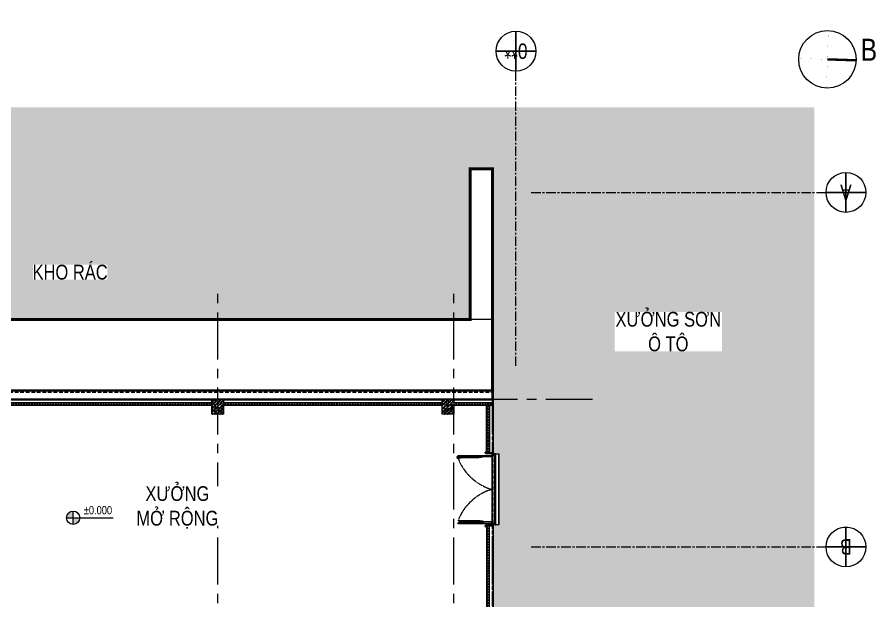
# Model space of a CAD drawing. Header units: millimetres. Extents: x -547695 to 905972, y -1055718 to 167349.
# Drawn here: x -510862 to -481783, y -803423 to -783667 of the extents above; entities that cross this region are included whole.
import ezdxf
from ezdxf.enums import TextEntityAlignment as Align
from ezdxf.xclip import XClip

# ---------------------------------------------------------------- set-up
doc = ezdxf.new("R2010")
doc.units = ezdxf.units.MM
doc.header["$XCLIPFRAME"] = 0
for name, pattern in [('$0$BASE-A0$0$HIDDEN', [0.375, 0.25, -0.125]), ('CENTER', [50.8, 31.75, -6.35, 6.35, -6.35]), ('HIDDEN', [9.525, 6.35, -3.175]), ('XR_NMVFHP_KT_MBCT_SON OTO$0$XR-MB (+0.000)$0$$0$BASE-A0$0$HIDDEN', [0.375, 0.25, -0.125])]:
    doc.linetypes.add(name, pattern=pattern)
doc.layers.get('DEFPOINTS').update_dxf_attribs({"color": 1, "lineweight": 25})
doc.layers.add('8', color=8, linetype='Continuous')
for name, color, linetype, lineweight in [('A-COLS', 9, 'Continuous', 9), ('A-DIMS', 8, 'Continuous', 9), ('A-DOOR', 142, 'Continuous', 9), ('A-GRID', 250, 'CENTER', 15), ('A-HEVY', 111, 'Continuous', 35), ('A-HIDD', 45, 'HIDDEN', 9), ('A-PATT', 252, 'Continuous', 9), ('A-SYMBOLS', 10, 'Continuous', 13), ('A-TEXT', 255, 'Continuous', 25), ('A-WALL-INT', 31, 'Continuous', 9), ('XR_NMVFHP_KT_MBCT_SON OTO$0$XR-MB (+0.000)$0$chi dan', 8, 'Continuous', 9), ('XR_NMVFHP_KT_MBCT_SON OTO$0$XR-MB (+0.000)$0$net khung', 2, 'Continuous', 13), ('XR_NMVFHP_KT_MBCT_SON OTO$0$XR-MB (+0.000)$0$phu kien', 141, 'Continuous', 5), ('XR_NMVFHP_KT_MBCT_SON OTO$0$XR-MB (+0.000)$0$phu kien ngoai cua', 4, 'Continuous', 5)]:
    doc.layers.add(name, color=color, linetype=linetype, lineweight=lineweight)
doc.styles.add('VTK _ Arial_2.5 mm', font='arial.ttf', dxfattribs={"width": 0.8})
doc.styles.add('VTK_Arial', font='arial.ttf', dxfattribs={"width": 0.8})
doc.styles.add('VTK_Arial_3.5 mm', font='arial.ttf', dxfattribs={"width": 0.8, "height": 3.5})

# ---------------------------------------------------------------- blocks, each defined once
blk = doc.blocks.new('XR_NMVFHP_KT_MBCT_SON OTO$0$XR-MB (+0.000)$0$ban le b')
at = {"layer": 'XR_NMVFHP_KT_MBCT_SON OTO$0$XR-MB (+0.000)$0$phu kien ngoai cua'}
for p, q in [((11285, -283), (11288, -283)), ((11285, -307), (11285, -283)), ((11288, -283), (11288, -305)), ((11294, -309), (11287, -309)), ((11297, -306), (11290, -306)), ((11300, -330), (11294, -330)), ((11295, -319), (11295, -310)), ((11297, -327), (11297, -333)), ((11298, -319), (11298, -308))]:
    blk.add_line(p, q, dxfattribs=at)
for radius in [10, 7]:
    blk.add_circle((11297, -330), radius, dxfattribs=at)
for centre, radius, start, end in [((11287, -307), 1.5, 180, 270), ((11290, -305), 1.5, 180, 270), ((11294, -310), 1.5, 0, 90), ((11293, -319), 2, 286.9578, 0), ((11297, -308), 1.5, 0, 90), ((11300, -319), 2, 180, 253.0422)]:
    blk.add_arc(centre, radius, start, end, dxfattribs=at)
blk = doc.blocks.new('XR_NMVFHP_KT_MBCT_SON OTO$0$XR-MB (+0.000)$0$gioong cao su')
at = {"layer": 'XR_NMVFHP_KT_MBCT_SON OTO$0$XR-MB (+0.000)$0$phu kien'}
for points in [[(1628098, 55606), (1628100, 55606), (1628100, 55546), (1628098, 55546)], [(1628100, 55591), (1628107, 55591), (1628107, 55561), (1628100, 55561)]]:
    blk.add_lwpolyline(points, close=True, dxfattribs=at)
for points in [[(1628109, 55600), (1628128, 55600, -0.4142136), (1628130, 55598), (1628130, 55553, -0.4142136), (1628128, 55551), (1628109, 55551, -0.4142136), (1628107, 55553), (1628107, 55598, -0.4142136)], [(1628109, 55599), (1628128, 55599, -0.4142136), (1628129, 55598), (1628129, 55553, -0.4142136), (1628128, 55552), (1628109, 55552, -0.4142136), (1628108, 55553), (1628108, 55598, -0.4142136)]]:
    blk.add_lwpolyline(points, format="xyb", close=True, dxfattribs=at)
blk = doc.blocks.new('XR_NMVFHP_KT_MBCT_SON OTO$0$XR-MB (+0.000)$0$123')
at = {"layer": 'XR_NMVFHP_KT_MBCT_SON OTO$0$XR-MB (+0.000)$0$chi dan'}
h = blk.add_hatch(dxfattribs=at)
h.set_pattern_fill('ANSI31', color=256, style=0)
h.set_pattern_definition([(135, (327793.7614, 93736.06553), (0.08838834765, 0.08838834765), [])])
h.paths.add_polyline_path([(240172, 36502), (240174, 36502), (240174, 36388), (240172, 36388)])
at = {"layer": 'XR_NMVFHP_KT_MBCT_SON OTO$0$XR-MB (+0.000)$0$net khung'}
for p, q in [((240146, 36386), (240146, 36398)), ((240146, 36398), (240147, 36398)), ((240186, 36386), (240146, 36386)), ((240147, 36388), (240147, 36398)), ((240185, 36388), (240147, 36388)), ((240171, 36493), (240171, 36503)), ((240221, 36503), (240171, 36503)), ((240172, 36502), (240172, 36388)), ((240172, 36493), (240172, 36502)), ((240172, 36502), (240220, 36502)), ((240174, 36502), (240174, 36388)), ((240174, 36413), (240174, 36413)), ((240185, 36388), (240205, 36403)), ((240186, 36386), (240206, 36401)), ((240220, 36420), (240205, 36420)), ((240205, 36420), (240205, 36403)), ((240221, 36418), (240206, 36418)), ((240206, 36418), (240206, 36401)), ((240235, 36483), (240220, 36502)), ((240235, 36462), (240220, 36462)), ((240220, 36462), (240220, 36420)), ((240236, 36483), (240221, 36503)), ((240221, 36460), (240221, 36418)), ((240236, 36460), (240221, 36460)), ((240235, 36483), (240235, 36462)), ((240236, 36483), (240236, 36460))]:
    blk.add_line(p, q, dxfattribs=at)
blk = doc.blocks.new('e57uj7')
at = {"layer": 'A-DOOR'}
for p, q in [((-1381, 2334), (-1370, 2334)), ((-1381, 2297), (-1381, 2334)), ((-1380, 2333), (-1369, 2333)), ((-1380, 2298), (-1380, 2333)), ((-1370, 2346), (-1345, 2346)), ((-1370, 2334), (-1370, 2346)), ((-1369, 2345), (-1345, 2345)), ((-1369, 2333), (-1369, 2345)), ((-1360, 2345), (-1360, 2297)), ((-1350, 2345), (-1360, 2345)), ((-1359, 2344), (-1359, 2298)), ((-1350, 2344), (-1359, 2344)), ((-1298, 2345), (-1308, 2345)), ((-1299, 2344), (-1308, 2344)), ((-1299, 2298), (-1299, 2344)), ((-1298, 2297), (-1298, 2345)), ((-1402, 2251), (-1402, 2284)), ((-1394, 2284), (-1402, 2284)), ((-1402, 2251), (-1394, 2251)), ((-1396, 2306), (-1381, 2306)), ((-1396, 2296), (-1396, 2306)), ((-1396, 2296), (-1396, 2296)), ((-1396, 2296), (-1396, 2296)), ((-1396, 2296), (-1396, 2296)), ((-1395, 2305), (-1381, 2305)), ((-1395, 2297), (-1395, 2305)), ((-1345, 2297), (-1395, 2297)), ((-1395, 2284), (-1385, 2284)), ((-1394, 2251), (-1394, 2284)), ((-1385, 2260), (-1394, 2260)), ((-1389, 2277), (-1379, 2266)), ((-1376, 2277), (-1389, 2277)), ((-1385, 2284), (-1385, 2260)), ((-1381, 2297), (-1381, 2297)), ((-1371, 2297), (-1381, 2297)), ((-1371, 2298), (-1380, 2298)), ((-1376, 2266), (-1379, 2266)), ((-1376, 2254), (-1376, 2296)), ((-1359, 2289), (-1376, 2275)), ((-1376, 2275), (-1269, 2275)), ((-1269, 2254), (-1376, 2254)), ((-1371, 2298), (-1371, 2297)), ((-1360, 2297), (-1298, 2297)), ((-1359, 2298), (-1299, 2298)), ((-1359, 2296), (-1359, 2289)), ((-1359, 2289), (-1300, 2289)), ((-1300, 2296), (-1300, 2289)), ((-1300, 2289), (-1269, 2275)), ((-1269, 2254), (-1269, 2296)), ((-587, 2276), (-1267, 2276)), ((-1267, 2264), (-1267, 2276)), ((-671, 2264), (-1267, 2264)), ((-1237, 2264), (-1237, 2296)), ((-585, 2278), (-581, 2287)), ((-581, 2287), (-581, 2296)), ((-551, 2287), (-581, 2287)), ((-550, 2288), (-550, 2296)), ((-1375, 57), (-1360, 57)), ((-1375, 47), (-1375, 57)), ((-1375, 47), (-1375, 47)), ((-1375, 47), (-1375, 47)), ((-1375, 47), (-1375, 47)), ((-1337, 47), (-1375, 47)), ((-1374, 56), (-1360, 56)), ((-1374, 48), (-1374, 56)), ((-1337, 48), (-1374, 48)), ((-1360, 85), (-1349, 85)), ((-1360, 48), (-1360, 85)), ((-1360, 48), (-1360, 48)), ((-1350, 48), (-1360, 48)), ((-1359, 84), (-1348, 84)), ((-1359, 49), (-1359, 84)), ((-1350, 49), (-1359, 49)), ((-1350, 49), (-1350, 48)), ((-1349, 97), (-1337, 97)), ((-1349, 85), (-1349, 97)), ((-1348, 96), (-1337, 96)), ((-1348, 84), (-1348, 96)), ((-1224, 138), (-1331, 138)), ((-1331, 138), (-1331, 97)), ((-1315, 104), (-1331, 118)), ((-1331, 118), (-1224, 118)), ((-1331, 97), (-505, 97)), ((-1315, 97), (-1315, 104)), ((-1315, 104), (-1256, 104)), ((-1315, 96), (-1253, 96)), ((-1315, 48), (-1315, 96)), ((-1305, 48), (-1315, 48)), ((-1314, 95), (-1254, 95)), ((-1314, 49), (-1314, 95)), ((-1305, 49), (-1314, 49)), ((-1254, 49), (-1263, 49)), ((-1253, 48), (-1263, 48)), ((-1256, 104), (-1224, 118)), ((-1256, 97), (-1256, 104)), ((-1254, 95), (-1254, 49)), ((-1253, 96), (-1253, 48)), ((-1224, 138), (-1224, 97)), ((-618, 129), (-1222, 129)), ((-1222, 129), (-1222, 116)), ((-542, 116), (-1222, 116)), ((-1193, 129), (-1193, 97)), ((-618, 116), (-618, 129)), ((-540, 114), (-536, 106)), ((-536, 106), (-536, 97)), ((-506, 106), (-536, 106)), ((-505, 105), (-505, 97))]:
    blk.add_line(p, q, dxfattribs=at)
for centre, major_axis, start_param, end_param in [((-587, 2279), (-2.52, -1.63), 0.997095, 2.138466), ((-551, 2288), (-0.709, -0.709), 0.785435, 2.356232), ((-542, 113), (-1.45, 2.63), 4.637764, 5.779136), ((-506, 105), (-0.415, -0.912), 1.998176, 3.568972)]:
    blk.add_ellipse(centre, major_axis=major_axis, ratio=1, start_param=start_param, end_param=end_param, dxfattribs=at)
blk.add_wipeout([(0, 0), (-220, 0), (-220, 2400), (0, 2400)]).dxf.layer = 'A-DOOR'
for p, q in [((-1345, 2346), (-209, 2346)), ((-1345, 2345), (-210, 2345)), ((-224, 2345), (-233, 2345)), ((-233, 2344), (-225, 2344)), ((-225, 2344), (-225, 2297)), ((-224, 2345), (-224, 2296)), ((-210, 2337), (-224, 2337)), ((-209, 2336), (-224, 2336)), ((-210, 2345), (-210, 2337)), ((-209, 2346), (-209, 2336)), ((-146, 2350), (-146, 62)), ((-123, 63), (-123, 2335)), ((-103, 2350), (-103, 1)), ((-224, 2296), (-1396, 2296)), ((-225, 2297), (-1345, 2297)), ((-1358, 48), (-215, 48)), ((-1358, 47), (-214, 47)), ((-229, 97), (-1349, 97)), ((-230, 96), (-1348, 96)), ((-238, 49), (-230, 49)), ((-238, 48), (-229, 48)), ((-230, 49), (-230, 96)), ((-229, 48), (-229, 97)), ((-214, 57), (-229, 57)), ((-215, 56), (-229, 56)), ((-215, 48), (-215, 56)), ((-214, 47), (-214, 57))]:
    blk.add_line(p, q, dxfattribs=at)
at = {"layer": 'A-DOOR', "linetype": 'XR_NMVFHP_KT_MBCT_SON OTO$0$XR-MB (+0.000)$0$$0$BASE-A0$0$HIDDEN'}
blk.add_line((-214, 2356), (-214, 36), dxfattribs=at)
at = {"layer": 'A-DOOR'}
for points in [[(-220, 2400), (0, 2400)], [(0, 0), (-220, 0)]]:
    blk.add_lwpolyline(points, dxfattribs=at)
blk.add_lwpolyline([(-220, 0), (-220, 2400), (0, 2400), (0, 0)], close=True, dxfattribs=at)
at = {"layer": 'A-DOOR', "linetype": 'XR_NMVFHP_KT_MBCT_SON OTO$0$XR-MB (+0.000)$0$$0$BASE-A0$0$HIDDEN'}
for centre, major_axis, ratio, start_param, end_param in [((-403, 2147), (-876, 804), 0.63948, 0.852624, 2.288969), ((-403, 245), (-876, -804), 0.639479, 3.994217, 5.430561)]:
    blk.add_ellipse(centre, major_axis=major_axis, ratio=ratio, start_param=start_param, end_param=end_param, dxfattribs=at)
at = {"layer": 'A-DOOR', "extrusion": (0, 0, -1), "zscale": -1.0020275454285}
for name, p, xscale, yscale, rotation in [('XR_NMVFHP_KT_MBCT_SON OTO$0$XR-MB (+0.000)$0$ban le b', (11533, 2025), 1.002027450461401, 1.002027450461401, 179.9978600473347), ('XR_NMVFHP_KT_MBCT_SON OTO$0$XR-MB (+0.000)$0$123', (36671, -240662), 1.0020275691704, 1.0020275691704, 89.99786004733787)]:
    blk.add_blockref(name, p, dxfattribs=dict(at, xscale=xscale, yscale=yscale, rotation=rotation))
at = {"layer": 'A-DOOR'}
for name, p, xscale, yscale, zscale, rotation in [('XR_NMVFHP_KT_MBCT_SON OTO$0$XR-MB (+0.000)$0$123', (-36689, 243057), 1.0020275691704, 1.0020275691704, 1.0020275691704, 270.0021399526621), ('XR_NMVFHP_KT_MBCT_SON OTO$0$XR-MB (+0.000)$0$gioong cao su', (293506, 12375), 0.1803646466846003, 0.1803646466846003, 0.1803646466846003, 180.0021505114741), ('XR_NMVFHP_KT_MBCT_SON OTO$0$XR-MB (+0.000)$0$ban le b', (-11533, 367), 1.002027450461401, 1.002027450461401, 1.002027450461401, 0.002139952665242267), ('XR_NMVFHP_KT_MBCT_SON OTO$0$XR-MB (+0.000)$0$gioong cao su', (293506, 10088), 0.1803646466846003, 0.1803646466846003, 0.1803646466846003, 180.0021505114741)]:
    blk.add_blockref(name, p, dxfattribs=dict(at, xscale=xscale, yscale=yscale, zscale=zscale, rotation=rotation))
blk = doc.blocks.new('*U297')
blk.add_wipeout([(4.5, 0), (4.46, -0.56), (4.36, -1.12), (4.18, -1.66), (3.94, -2.17), (3.64, -2.65), (3.28, -3.08), (2.87, -3.47), (2.41, -3.8), (1.92, -4.07), (1.39, -4.28), (0.84, -4.42), (0.28, -4.49), (-0.28, -4.49), (-0.84, -4.42), (-1.39, -4.28), (-1.92, -4.07), (-2.41, -3.8), (-2.87, -3.47), (-3.28, -3.08), (-3.64, -2.65), (-3.94, -2.17), (-4.18, -1.66), (-4.36, -1.12), (-4.46, -0.56), (-4.5, 0), (-4.46, 0.56), (-4.36, 1.12), (-4.18, 1.66), (-3.94, 2.17), (-3.64, 2.65), (-3.28, 3.08), (-2.87, 3.47), (-2.41, 3.8), (-1.92, 4.07), (-1.39, 4.28), (-0.84, 4.42), (-0.28, 4.49), (0.28, 4.49), (0.84, 4.42), (1.39, 4.28), (1.92, 4.07), (2.41, 3.8), (2.87, 3.47), (3.28, 3.08), (3.64, 2.65), (3.94, 2.17), (4.18, 1.66), (4.36, 1.12), (4.46, 0.56)])
blk.add_circle((0, 0), 4.5)
at = {"layer": 'DEFPOINTS', "color": 250}
for p, q in [((0, 4.5), (0, -4.5)), ((-4.5, 0), (4.5, 0))]:
    blk.add_line(p, q, dxfattribs=at)
at = {"color": 7, "style": 'VTK_Arial_3.5 mm', "width": 0.8}
blk.add_attdef('X12', text='', height=3.5, dxfattribs=at).set_placement((0, 0), align=Align.MIDDLE_CENTER)
blk = doc.blocks.new('*U298')
blk.add_wipeout([(4.5, 0), (4.46, -0.56), (4.36, -1.12), (4.18, -1.66), (3.94, -2.17), (3.64, -2.65), (3.28, -3.08), (2.87, -3.47), (2.41, -3.8), (1.92, -4.07), (1.39, -4.28), (0.84, -4.42), (0.28, -4.49), (-0.28, -4.49), (-0.84, -4.42), (-1.39, -4.28), (-1.92, -4.07), (-2.41, -3.8), (-2.87, -3.47), (-3.28, -3.08), (-3.64, -2.65), (-3.94, -2.17), (-4.18, -1.66), (-4.36, -1.12), (-4.46, -0.56), (-4.5, 0), (-4.46, 0.56), (-4.36, 1.12), (-4.18, 1.66), (-3.94, 2.17), (-3.64, 2.65), (-3.28, 3.08), (-2.87, 3.47), (-2.41, 3.8), (-1.92, 4.07), (-1.39, 4.28), (-0.84, 4.42), (-0.28, 4.49), (0.28, 4.49), (0.84, 4.42), (1.39, 4.28), (1.92, 4.07), (2.41, 3.8), (2.87, 3.47), (3.28, 3.08), (3.64, 2.65), (3.94, 2.17), (4.18, 1.66), (4.36, 1.12), (4.46, 0.56)])
blk.add_circle((0, 0), 4.5)
at = {"layer": 'DEFPOINTS', "color": 250}
for p, q in [((0, 4.5), (0, -4.5)), ((-4.5, 0), (4.5, 0))]:
    blk.add_line(p, q, dxfattribs=at)
at = {"color": 7, "style": 'VTK_Arial_3.5 mm', "width": 0.8}
blk.add_attdef('X12', text='', height=3.5, dxfattribs=at).set_placement((0, 0), align=Align.MIDDLE_CENTER)
blk = doc.blocks.new('*U299')
blk.add_wipeout([(4.5, 0), (4.46, -0.56), (4.36, -1.12), (4.18, -1.66), (3.94, -2.17), (3.64, -2.65), (3.28, -3.08), (2.87, -3.47), (2.41, -3.8), (1.92, -4.07), (1.39, -4.28), (0.84, -4.42), (0.28, -4.49), (-0.28, -4.49), (-0.84, -4.42), (-1.39, -4.28), (-1.92, -4.07), (-2.41, -3.8), (-2.87, -3.47), (-3.28, -3.08), (-3.64, -2.65), (-3.94, -2.17), (-4.18, -1.66), (-4.36, -1.12), (-4.46, -0.56), (-4.5, 0), (-4.46, 0.56), (-4.36, 1.12), (-4.18, 1.66), (-3.94, 2.17), (-3.64, 2.65), (-3.28, 3.08), (-2.87, 3.47), (-2.41, 3.8), (-1.92, 4.07), (-1.39, 4.28), (-0.84, 4.42), (-0.28, 4.49), (0.28, 4.49), (0.84, 4.42), (1.39, 4.28), (1.92, 4.07), (2.41, 3.8), (2.87, 3.47), (3.28, 3.08), (3.64, 2.65), (3.94, 2.17), (4.18, 1.66), (4.36, 1.12), (4.46, 0.56)])
blk.add_circle((0, 0), 4.5)
at = {"layer": 'DEFPOINTS', "color": 250}
for p, q in [((0, 4.5), (0, -4.5)), ((-4.5, 0), (4.5, 0))]:
    blk.add_line(p, q, dxfattribs=at)
at = {"color": 7, "style": 'VTK_Arial_3.5 mm', "width": 0.8}
blk.add_attdef('X12', text='', height=3.5, dxfattribs=at).set_placement((0, 0), align=Align.MIDDLE_CENTER)
blk = doc.blocks.new('*U300')
blk.add_wipeout([(4.5, 0), (4.46, -0.56), (4.36, -1.12), (4.18, -1.66), (3.94, -2.17), (3.64, -2.65), (3.28, -3.08), (2.87, -3.47), (2.41, -3.8), (1.92, -4.07), (1.39, -4.28), (0.84, -4.42), (0.28, -4.49), (-0.28, -4.49), (-0.84, -4.42), (-1.39, -4.28), (-1.92, -4.07), (-2.41, -3.8), (-2.87, -3.47), (-3.28, -3.08), (-3.64, -2.65), (-3.94, -2.17), (-4.18, -1.66), (-4.36, -1.12), (-4.46, -0.56), (-4.5, 0), (-4.46, 0.56), (-4.36, 1.12), (-4.18, 1.66), (-3.94, 2.17), (-3.64, 2.65), (-3.28, 3.08), (-2.87, 3.47), (-2.41, 3.8), (-1.92, 4.07), (-1.39, 4.28), (-0.84, 4.42), (-0.28, 4.49), (0.28, 4.49), (0.84, 4.42), (1.39, 4.28), (1.92, 4.07), (2.41, 3.8), (2.87, 3.47), (3.28, 3.08), (3.64, 2.65), (3.94, 2.17), (4.18, 1.66), (4.36, 1.12), (4.46, 0.56)])
blk.add_circle((0, 0), 4.5)
at = {"layer": 'DEFPOINTS', "color": 250}
for p, q in [((0, 4.5), (0, -4.5)), ((-4.5, 0), (4.5, 0))]:
    blk.add_line(p, q, dxfattribs=at)
at = {"color": 7, "style": 'VTK_Arial_3.5 mm', "width": 0.8}
blk.add_attdef('X12', text='', height=3.5, dxfattribs=at).set_placement((0, 0), align=Align.MIDDLE_CENTER)
blk = doc.blocks.new('*U301')
blk.add_wipeout([(4.5, 0), (4.46, -0.56), (4.36, -1.12), (4.18, -1.66), (3.94, -2.17), (3.64, -2.65), (3.28, -3.08), (2.87, -3.47), (2.41, -3.8), (1.92, -4.07), (1.39, -4.28), (0.84, -4.42), (0.28, -4.49), (-0.28, -4.49), (-0.84, -4.42), (-1.39, -4.28), (-1.92, -4.07), (-2.41, -3.8), (-2.87, -3.47), (-3.28, -3.08), (-3.64, -2.65), (-3.94, -2.17), (-4.18, -1.66), (-4.36, -1.12), (-4.46, -0.56), (-4.5, 0), (-4.46, 0.56), (-4.36, 1.12), (-4.18, 1.66), (-3.94, 2.17), (-3.64, 2.65), (-3.28, 3.08), (-2.87, 3.47), (-2.41, 3.8), (-1.92, 4.07), (-1.39, 4.28), (-0.84, 4.42), (-0.28, 4.49), (0.28, 4.49), (0.84, 4.42), (1.39, 4.28), (1.92, 4.07), (2.41, 3.8), (2.87, 3.47), (3.28, 3.08), (3.64, 2.65), (3.94, 2.17), (4.18, 1.66), (4.36, 1.12), (4.46, 0.56)])
blk.add_circle((0, 0), 4.5)
at = {"layer": 'DEFPOINTS', "color": 250}
for p, q in [((0, 4.5), (0, -4.5)), ((-4.5, 0), (4.5, 0))]:
    blk.add_line(p, q, dxfattribs=at)
at = {"color": 7, "style": 'VTK_Arial_3.5 mm', "width": 0.8}
blk.add_attdef('X12', text='', height=3.5, dxfattribs=at).set_placement((0, 0), align=Align.MIDDLE_CENTER)
blk = doc.blocks.new('E57U')
at = {"layer": 'A-GRID', "ltscale": 10}
blk.add_lwpolyline([(-10505, -5958), (-10505, 4021)], dxfattribs=at)
at = {"layer": 'A-SYMBOLS', "xscale": 150, "yscale": 150, "zscale": 150, "rotation": 180}
for name, p, values in [('*U299', (670, -85), {'X12': 'A'}), ('*U297', (670, -12085), {'X12': 'B'}), ('*U298', (670, -24085), {'X12': 'C'}), ('*U300', (670, -36085), {'X12': 'D'})]:
    blk.add_blockref(name, p, dxfattribs=at).add_auto_attribs(values)
at = {"layer": 'A-GRID', "ltscale": 10}
for points in [[(-9985, -85), (-5, -85)], [(-9985, -12085), (-5, -12085)], [(-9985, -24085), (-5, -24085)], [(-9985, -36085), (-5, -36085)]]:
    blk.add_lwpolyline(points, dxfattribs=at)
at = {"layer": 'A-SYMBOLS', "xscale": 150, "yscale": 150, "zscale": 150, "rotation": 180}
blk.add_blockref('*U301', (-10505, 4696), dxfattribs=at).add_auto_attribs({'X12': '0**'})
blk = doc.blocks.new('*U117')
at = {"layer": 'A-SYMBOLS'}
h = blk.add_hatch(color=256, dxfattribs=at)
h.paths.add_polyline_path([(0, 0), (0, -2, 0.414214), (2, 0)])
h.paths.add_polyline_path([(0, 0), (0, 2, 0.414214), (-2, 0)])
blk.add_line((-2, 0), (12, 0))
blk.add_lwpolyline([(0, -2), (0, 2)])
blk.add_circle((0, 0), 2, dxfattribs=at)
at = {"color": 7, "style": 'VTK _ Arial_2.5 mm', "width": 0.8, "flags": 4}
blk.add_attdef('FINISHFLOORLEVEL', text='', height=2.5, dxfattribs=at).set_placement((3.2, 3.53), align=Align.TOP_LEFT)
blk.add_attdef('NAMEOFLEVEL', (3.2, -3.47), '', height=2.5, dxfattribs=at)
blk = doc.blocks.new('E5T7U78')
at = {"layer": 'A-HIDD', "ltscale": 100, "const_width": 50}
for points in [[(43426, -10930), (2322, -10930)], [(43426, -10930), (43426, -43748)]]:
    blk.add_lwpolyline(points, dxfattribs=at)
blk = doc.blocks.new('ERBHRTHB4T')
at = {"color": 0}
blk.add_wipeout([(-200, 100), (200, 100), (200, -400), (-200, -400)], dxfattribs=at).dxf.layer = '8'
at = {"layer": 'A-PATT'}
h = blk.add_hatch(dxfattribs=at)
h.set_pattern_fill('BT-01', color=256, scale=20, style=0, double=1, pattern_type=2)
h.set_pattern_definition([(50, (115612.73, 26820), (143.45204, -12.55043), [15, -165]), (355, (115612.73, 26820), (-27.75027, 150.43843), [12, -132]), (100.4514, (115624.68, 26818.95), (115.70188, 137.88791), [12.74804, -140.22842]), (46.1842, (115612.73, 26860), (213.4482, -33.1038), [22.5, -247.5]), (96.6356, (115630.52, 26857.24), (186.93254, 194.82357), [19.12206, -210.3426]), (351.1842, (115612.73, 26860), (186.9324, 194.8237), [18, -198]), (21, (115632.73, 26850), (119.38141, -80.52378), [15, -165]), (326, (115632.73, 26850), (48.66307, 145.03), [12, -132]), (71.4514, (115642.68, 26843.29), (168.04453, 64.5061), [12.74804, -140.22842]), (37.5, (115612.73, 26820), (2.43197, 66.57877), [0, -130.4, 0, -134, 0, -132.5]), (7.5, (115612.73, 26820), (52.613907, 78.882342), [0, -76.4, 0, -127.4, 0, -50.5]), (327.5, (115568.13, 26820), (106.764487, -4.510974), [0, -50, 0, -156, 0, -207]), (317.5, (115548.13, 26820), (116.637234, 20.021), [0, -65, 0, -103.6, 0, -147]), (45, (115612.73, 26820), (-60.104076, 60.104076), []), (45, (115612.73, 26844.5), (-60.104076, 60.104076), [])])
h.paths.add_polyline_path([(200, 100), (200, -400), (-200, -400), (-200, 100)])
at = {"color": 0}
blk.add_lwpolyline([(-200, 100), (200, 100), (200, -400), (-200, -400)], close=True, dxfattribs=at)
blk = doc.blocks.new('ERYUJH76Y')
at = {"layer": 'A-GRID', "ltscale": 50}
for points in [[(1300, 3348), (1300, 25452)], [(-8000, 3348), (-8000, 25008)], [(0, 3348), (0, 25008)], [(4694, 21428), (-30447, 21428)]]:
    blk.add_lwpolyline(points, dxfattribs=at)
at = {"layer": 'A-COLS'}
for p in [(-8000, 21328), (-200, 21328)]:
    blk.add_blockref('ERBHRTHB4T', p, dxfattribs=at)
blk = doc.blocks.new('RHRTHRHRT')
at = {"layer": 'A-WALL-INT'}
blk.add_lwpolyline([(0, -500), (-24900, -500), (-24900, -400), (0, -400)], close=True, dxfattribs=at)
blk.add_blockref('e57uj7', (208, -4540))
at = {"layer": 'A-PATT', "transparency": 33554620}
h = blk.add_hatch(dxfattribs=at)
h.set_pattern_fill('ANSI37', color=256, scale=20)
h.set_pattern_definition([(45, (-12900, -14800), (-44.90128, 44.90128), []), (135, (-12900, -14800), (-44.90128, -44.90128), [])])
h.paths.add_polyline_path([(-100, -4567), (-200, -4567), (-200, -14800), (-100, -14800)])
h.paths.add_polyline_path([(0, -500), (-24900, -500), (-24900, -400), (0, -400)])
h.paths.add_polyline_path([(-100, -2115), (-200, -2115), (-200, -500), (-100, -500)])
at = {"layer": 'A-HEVY'}
for points in [[(-25600, -7075), (-25600, 0), (0, 0), (0, -300), (-25300, -300), (-25300, -7075)], [(0, -2115), (-230, -2115), (-230, -2085), (-200, -2085)], [(0, -4567), (-230, -4567), (-230, -4597), (-200, -4597)]]:
    blk.add_lwpolyline(points, dxfattribs=at)
at = {"layer": 'A-WALL-INT'}
for points in [[(-100, -2115), (-200, -2115), (-200, -500), (-100, -500)], [(-100, -4567), (-200, -4567), (-200, -14800), (-100, -14800)]]:
    blk.add_lwpolyline(points, close=True, dxfattribs=at)
at = {"layer": 'DEFPOINTS', "linetype": '$0$BASE-A0$0$HIDDEN', "ltscale": 500}
blk.add_lwpolyline([(-25550, -50), (0, -50), (0, -15050), (-25550, -15050)], close=True, dxfattribs=at)
at = {"layer": 'A-GRID'}
ref = blk.add_blockref('ERYUJH76Y', (-1300, -21728), dxfattribs=at)
XClip(ref).set_block_clipping_path([(-32069.3798585372, 5005.1306604635), (6367.1031573832, 26504.5361301411)])
blk = doc.blocks.new('EGBE')
at = {"layer": 'A-SYMBOLS', "ltscale": 0.5, "const_width": 1.65}
for points in [[(2070, -540), (1985, -3135)], [(2028, -1837), (730, -1795)]]:
    blk.add_lwpolyline(points, dxfattribs=at)
at = {"layer": 'A-SYMBOLS', "const_width": 108}
blk.add_lwpolyline([(2028, -1837), (3325, -1880)], dxfattribs=at)
at = {"layer": 'A-SYMBOLS', "ltscale": 0.5}
blk.add_circle((2028, -1837), 1298, dxfattribs=at)
at = {"layer": 'A-TEXT', "style": 'VTK _ Arial_2.5 mm', "width": 0.8}
blk.add_text('B', height=1000, dxfattribs=at).set_placement((3900, -1403), align=Align.MIDDLE_CENTER)

msp = doc.modelspace()

# ---------------------------------------------------------------- hatches: boundary and pattern name
at = {"layer": 'A-TEXT', "true_color": 0xffffff, "transparency": 33554528}
h = msp.add_hatch(color=7, dxfattribs=at)
h.dxf.hatch_style = 1
h.paths.add_polyline_path([(-520319.2, -786717), (-520319.5, -793897.6), (-495519.2, -793897.5), (-495519.2, -788798), (-494769.2, -788798), (-494769.2, -826715.8), (-483860.6, -826715.8), (-483861, -786717)])

# ---------------------------------------------------------------- linework, layer by layer
at = {"layer": 'A-HEVY', "color": 1, "const_width": 100}
msp.add_lwpolyline([(-520319.2, -783717), (-520319.5, -793897.6), (-495519.2, -793897.5), (-495519.2, -788798), (-494769.2, -788798), (-494769.2, -826715.8)], dxfattribs=at)

# ---------------------------------------------------------------- next in the draw order: texts
at = {"layer": 'A-TEXT', "insert": (-488810.8, -793642.3), "char_height": 500, "width": 3629.47, "attachment_point": 2, "style": 'VTK_Arial', "bg_fill": 3, "box_fill_scale": 1, "bg_fill_color": 257, "bg_fill_transparency": 0}
msp.add_mtext('XƯỞNG SƠN Ô TÔ', dxfattribs=at)

# ---------------------------------------------------------------- next in the draw order: block references
at = {"layer": 'A-SYMBOLS'}
msp.add_blockref('E57U', (-483464.7, -789513.4), dxfattribs=at)

# ---------------------------------------------------------------- next in the draw order: block references
at = {"layer": 'A-DIMS', "xscale": 0.75, "yscale": 0.75, "zscale": 0.75}
msp.add_blockref('EGBE', (-484943.5, -783717), dxfattribs=at)
at = {"layer": 'A-PATT'}
msp.add_blockref('E5T7U78', (-538195.2, -782967.9), dxfattribs=at)

# ---------------------------------------------------------------- next in the draw order: block references
msp.add_blockref('e57uj7', (-494549.2, -800848))

# ---------------------------------------------------------------- next in the draw order: wipeouts: each hides what was drawn before it
msp.add_wipeout([(-525369.2, -798188.3), (-520369.2, -798188.3), (-520369.2, -796308.3), (-494769.2, -796308.5), (-494769.2, -811408.3), (-520369.2, -811408.3), (-520369.2, -805358.3), (-523717.6, -805358.3), (-523717.6, -803013.3), (-523717.6, -803013.3), (-523718.6, -802429.7), (-525718.2, -802427.2), (-525718.2, -798188.3)]).dxf.layer = 'A-HEVY'

# ---------------------------------------------------------------- next in the draw order: block references
at = {"layer": 'A-SYMBOLS'}
ref = msp.add_blockref('*U117', (-508964.7, -800612), dxfattribs=dict(at, xscale=112.3662306777642, yscale=112.3662306777642, zscale=112.3662306777642))
ref.add_attrib('FINISHFLOORLEVEL', '%%p0.000', dxfattribs={"layer": '0', "color": 7, "height": 280.92, "style": 'VTK _ Arial_2.5 mm', "width": 0.8, "flags": 4}).set_placement((-508605.2, -800215), align=Align.TOP_LEFT)

# ---------------------------------------------------------------- next in the draw order: block references
at = {"layer": 'A-HEVY'}
msp.add_blockref('RHRTHRHRT', (-494769.2, -796308.3), dxfattribs=at)

# ---------------------------------------------------------------- next in the draw order: texts
at = {"layer": 'A-TEXT', "char_height": 500, "attachment_point": 2, "style": 'VTK_Arial', "bg_fill": 3, "box_fill_scale": 1, "bg_fill_color": 257, "bg_fill_transparency": 0}
for s, insert, width in [('KHO RÁC', (-509069.2, -792047.5), 2521.651), ('XƯỞNG \\PMỞ RỘNG', (-505436, -799542.4), 3629.47)]:
    msp.add_mtext(s, dxfattribs=dict(at, insert=insert, width=width))

doc.saveas('drawing.dxf')
